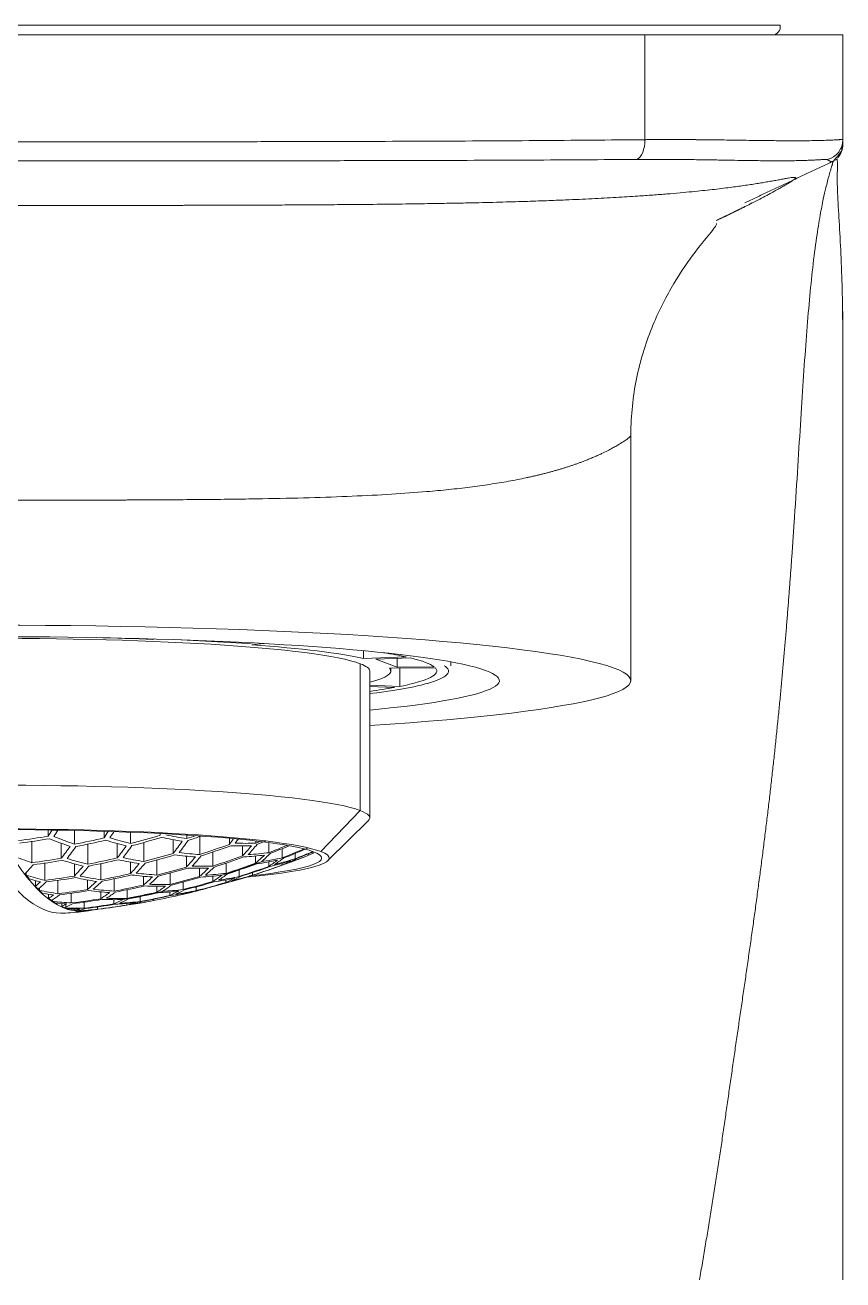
# Model space of a CAD drawing. Extents: x 841 to 1631, y 0 to 579.
# Drawn here: x 1060.72 to 1080.96, y 334.34 to 365.41 of the extents above; entities that cross this region are included whole.
import ezdxf

# ---------------------------------------------------------------- set-up
doc = ezdxf.new("R2010")
doc.units = 0
doc.header["$LTSCALE"] = 10
doc.header["$MEASUREMENT"] = 0
doc.layers.add('1', color=7, linetype='CONTINUOUS')

msp = doc.modelspace()

# ---------------------------------------------------------------- linework, layer by layer
at = {"layer": '1', "color": 7, "linetype": 'Continuous', "lineweight": 13}
for p, q in [((1040.514, 365.407), (1079.407, 365.407)), ((1076.061, 365.163), (1076.061, 362.57)), ((1069.014, 349.597), (1069.014, 345.961)), ((1068.04, 344.945), (1069.014, 345.961))]:
    msp.add_line(p, q, dxfattribs=at)
at = {"layer": '1', "color": 7, "linetype": 'Continuous', "lineweight": 18}
for p, q in [((1076.061, 365.163), (1043.859, 365.163)), ((1076.061, 365.163), (1080.96, 365.163)), ((1080.96, 365.163), (1080.96, 362.567)), ((1075.71, 355.238), (1075.71, 355.236)), ((1075.71, 349.175), (1075.71, 355.235)), ((1063.888, 350.199), (1063.888, 350.209)), ((1063.931, 350.208), (1063.888, 350.199)), ((1066.233, 350.097), (1064.585, 350.187)), ((1066.233, 350.097), (1066.233, 350.117)), ((1066.364, 350.11), (1066.233, 350.097)), ((1066.334, 350.065), (1066.632, 350.096)), ((1069.096, 349.727), (1069.096, 349.918)), ((1070.154, 349.763), (1069.096, 349.727)), ((1069.404, 349.709), (1070.264, 349.738)), ((1069.927, 349.511), (1069.404, 349.709)), ((1069.927, 349.511), (1069.927, 349.727)), ((1070.847, 349.517), (1069.927, 349.511)), ((1071.26, 349.547), (1071.26, 349.64)), ((1069.251, 345.779), (1069.251, 349.415)), ((1069.743, 349.482), (1070.876, 349.49)), ((1069.773, 349.415), (1069.773, 349.482)), ((1069.994, 349.484), (1069.994, 349.033)), ((1069.994, 349.033), (1069.251, 349.061)), ((1069.251, 349.032), (1069.866, 349.009)), ((1061.294, 345.326), (1061.294, 345.479)), ((1068.219, 344.72), (1069.215, 345.708)), ((1060.888, 344.669), (1060.888, 345.194)), ((1061.949, 345.127), (1061.949, 345.467)), ((1062.68, 345.284), (1062.68, 345.448)), ((1063.335, 345.142), (1063.335, 345.425)), ((1063.66, 344.699), (1063.66, 345.169)), ((1064.066, 345.348), (1064.066, 345.391)), ((1064.391, 344.901), (1064.391, 345.238)), ((1064.722, 345.265), (1064.722, 345.354)), ((1065.047, 344.871), (1065.047, 345.316)), ((1065.778, 345.123), (1065.778, 345.274)), ((1066.433, 345.152), (1066.433, 345.207)), ((1066.758, 344.917), (1066.758, 345.167)), ((1061.619, 344.777), (1061.619, 345.152)), ((1062.274, 344.632), (1062.274, 345.129)), ((1063.005, 344.786), (1063.005, 345.142)), ((1065.372, 344.585), (1065.372, 344.933)), ((1066.103, 344.835), (1066.103, 345.084)), ((1067.083, 344.788), (1067.083, 345.015)), ((1067.408, 344.766), (1067.408, 344.898)), ((1067.733, 344.852), (1067.733, 344.887)), ((1067.851, 344.9), (1067.851, 344.936)), ((1061.213, 344.232), (1061.213, 344.658)), ((1061.944, 344.338), (1061.944, 344.642)), ((1062.599, 344.246), (1062.599, 344.645)), ((1063.33, 344.399), (1063.33, 344.684)), ((1063.985, 344.363), (1063.985, 344.736)), ((1064.716, 344.563), (1064.716, 344.83)), ((1065.697, 344.405), (1065.697, 344.657)), ((1066.428, 344.654), (1066.428, 344.835)), ((1066.753, 344.578), (1066.753, 344.691)), ((1067.077, 344.608), (1067.077, 344.653)), ((1060.754, 344.356), (1060.754, 344.428)), ((1061.538, 343.901), (1061.538, 344.232)), ((1062.269, 344.006), (1062.269, 344.242)), ((1062.924, 343.965), (1062.924, 344.269)), ((1063.655, 344.116), (1063.655, 344.334)), ((1064.31, 344.132), (1064.31, 344.41)), ((1065.041, 344.331), (1065.041, 344.53)), ((1065.366, 344.202), (1065.366, 344.335)), ((1065.691, 344.178), (1065.691, 344.244)), ((1066.022, 344.328), (1066.022, 344.487)), ((1066.347, 344.357), (1066.347, 344.422)), ((1060.982, 344.084), (1060.982, 344.227)), ((1061.079, 343.983), (1061.079, 344.039)), ((1062.594, 343.777), (1062.594, 343.947)), ((1063.249, 343.786), (1063.249, 343.999)), ((1063.98, 343.937), (1063.98, 344.088)), ((1064.305, 343.859), (1064.305, 343.946)), ((1064.635, 344.003), (1064.635, 344.19)), ((1064.96, 343.978), (1064.96, 344.072)), ((1065.285, 344.056), (1065.285, 344.057)), ((1061.307, 343.784), (1061.307, 343.89)), ((1061.404, 343.713), (1061.404, 343.754)), ((1061.632, 343.585), (1061.632, 343.656)), ((1061.729, 343.545), (1061.729, 343.649)), ((1061.863, 343.672), (1061.863, 343.911)), ((1062.188, 343.543), (1062.188, 343.692)), ((1062.919, 343.648), (1062.919, 343.754)), ((1063.244, 343.621), (1063.244, 343.662)), ((1063.574, 343.708), (1063.574, 343.83)), ((1063.899, 343.732), (1063.899, 343.763)), ((1064.63, 343.885), (1064.63, 343.905)), ((1061.957, 343.486), (1061.957, 343.522)), ((1062.054, 343.476), (1062.054, 343.523)), ((1062.282, 343.489), (1062.282, 343.489)), ((1062.513, 343.516), (1062.513, 343.574))]:
    msp.add_line(p, q, dxfattribs=at)
for centre, radius, start, end in [((1079.211, 365.363), 0.2, 270, 12.6606), ((1080.46, 362.457), 0.5, 317.4577, 0.0003), ((1080.46, 362.457), 0.5, 298.9567, 300.2634), ((1059.96, 364.332), 20.974, 290.7518, 291.3372), ((1059.96, 364.332), 20.974, 287.2239, 287.6799), ((1059.96, 364.332), 20.974, 282.9013, 283.347), ((1059.96, 364.332), 20.974, 279.7588, 280.3229), ((1059.96, 364.826), 21.48, 274.708, 276.0801), ((1059.96, 364.332), 20.974, 276.5636, 276.9994)]:
    msp.add_arc(centre, radius, start, end, dxfattribs=at)
for centre, major_axis, ratio, start_param, end_param in [((1075.806, 362.57), (-0.005, 0.5), 0.510124, 3.345405, 4.707054), ((1080.46, 362.567), (0.5, 0), 0.999907, 4.930635, 6.283186), ((1059.96, 349.175), (15.75, 0), 0.087156, 5.343349, 10.364582), ((1059.96, 349.415), (-9.291, 0), 0.087156, 3.367648, 6.283144), ((1059.96, 349.175), (12.5, 0), 0.087156, 5.55036, 7.853982), ((1059.96, 349.415), (9.813, 0), 0.087156, 1.159026, 1.311158), ((1059.96, 349.415), (9.813, 0), 0.087156, 0.373628, 0.863881), ((1059.96, 349.415), (-10.95, 0), 0.087156, 3.515221, 3.637355), ((1059.96, 349.415), (-9.291, 0), 0.087156, 3.141552, 3.367648), ((1059.96, 349.415), (-10.95, 0), 0.087156, 3.248471, 3.486826), ((1059.96, 349.415), (9.813, 0), 0.087156, 5.955409, 6.361668), ((1059.96, 349.415), (-10.95, 0), 0.087156, 2.729823, 3.220076), ((1059.96, 349.415), (11.3, 0), 0.087156, 5.677635, 5.906967), ((1059.96, 349.415), (-10.95, 0), 0.087156, 2.583945, 2.701428), ((1059.96, 345.779), (9.291, 0), 0.087156, 0.226056, 3.229172), ((1059.96, 345.779), (9.291, 0), 0.087156, 6.195572, 6.509241), ((1059.96, 344.783), (8.1, 0), 0.087156, 0.226056, 3.367648), ((1059.96, 344.783), (8.291, 0), 0.087156, 0.226056, 3.367648), ((1059.195, 364.353), (0.56, 20.951), 0.292057, 3.581464, 3.598425), ((1058.481, 364.893), (7.055, 18.616), 0.97085, 3.621266, 3.659244), ((1058.514, 364.88), (-7.072, -18.663), 0.97085, 0.479406, 0.517289), ((1064.15, 364.672), (-1.632, 20.112), 0.678793, 2.815868, 2.853705), ((1059.339, 364.349), (-0.56, -20.956), 0.292057, 0.439781, 0.457103), ((1064.26, 364.681), (1.628, -20.068), 0.678793, 5.957008, 5.99493), ((1058.643, 364.831), (7.135, 18.828), 0.97085, 3.68303, 3.720953), ((1058.677, 364.818), (-7.15, -18.868), 0.97085, 0.54107, 0.578907), ((1060.581, 364.316), (0.56, 20.956), 0.292057, 3.581373, 3.599367), ((1064.681, 364.715), (-1.614, 19.892), 0.678793, 2.877486, 2.915369), ((1060.725, 364.312), (-0.56, -20.951), 0.292057, 0.439871, 0.456262), ((1064.791, 364.724), (1.61, -19.843), 0.678793, 6.018716, 6.056695), ((1058.806, 364.77), (7.205, 19.012), 0.97085, 3.744388, 3.782459), ((1058.839, 364.757), (-7.218, -19.048), 0.97085, 0.602361, 0.640357), ((1065.211, 364.758), (-1.594, 19.644), 0.678793, 2.939788, 2.977922), ((1065.322, 364.767), (1.589, -19.589), 0.678793, 6.081146, 6.119388), ((1062.66, 364.26), (0.555, 20.775), 0.292057, 3.520879, 3.558738), ((1062.805, 364.256), (-0.555, -20.754), 0.292057, 0.379587, 0.417488), ((1058.968, 364.708), (7.265, 19.171), 0.97085, 3.805839, 3.817531), ((1059.002, 364.695), (-7.277, -19.201), 0.97085, 0.663777, 0.681022), ((1064.047, 364.223), (0.549, 20.526), 0.292057, 3.524475, 3.542861), ((1064.191, 364.219), (-0.548, -20.494), 0.292057, 0.383351, 0.399787), ((1059.456, 364.523), (7.39, 19.5), 0.97085, 3.864203, 3.869789), ((1059.489, 364.51), (-7.395, -19.514), 0.97085, 0.722335, 0.73308), ((1061.714, 364.861), (-0.429, 21.4), 0.223282, 2.773992, 3.199636), ((1059.888, 364.334), (0.56, 20.966), 0.292057, 3.518183, 3.555663), ((1060.032, 364.33), (-0.56, -20.966), 0.292057, 0.37659, 0.414071), ((1061.274, 364.297), (0.559, 20.921), 0.292057, 3.518813, 3.556382), ((1061.418, 364.293), (-0.559, -20.911), 0.292057, 0.377367, 0.414957), ((1059.131, 364.646), (7.316, 19.305), 0.97085, 3.740827, 3.778283), ((1059.164, 364.634), (-7.325, -19.33), 0.97085, 0.598938, 0.636344), ((1064.681, 364.715), (-1.614, 19.892), 0.678793, 3.003834, 3.041416), ((1064.791, 364.724), (1.61, -19.843), 0.678793, 6.14538, 6.183055), ((1059.293, 364.585), (7.357, 19.415), 0.97085, 3.802074, 3.839976), ((1059.327, 364.572), (-7.365, -19.434), 0.97085, 0.660181, 0.69804), ((1065.211, 364.758), (-1.594, 19.644), 0.678793, 3.067327, 3.105461), ((1065.322, 364.767), (1.589, -19.589), 0.678793, 6.209047, 6.247289), ((1064.74, 364.204), (0.544, 20.362), 0.292057, 3.463059, 3.501055), ((1064.681, 364.715), (-1.614, 19.892), 0.678793, 3.12988, 3.167763), ((1059.96, 344.783), (8.291, 0), 0.087156, 5.56372, 6.509241), ((1064.884, 364.201), (-0.543, -20.324), 0.292057, 0.321901, 0.359971), ((1064.791, 364.724), (1.61, -19.843), 0.678793, 6.27174, 6.309719), ((1059.96, 344.783), (-8.1, 0), 0.087156, 2.463115, 3.367648), ((1065.433, 364.186), (0.539, 20.17), 0.292057, 3.401768, 3.439605), ((1065.577, 364.182), (-0.538, -20.127), 0.292057, 0.260543, 0.298465), ((1059.781, 364.4), (7.427, 19.599), 0.97085, 3.862358, 3.885785), ((1059.814, 364.387), (-7.429, -19.603), 0.97085, 0.720675, 0.745186), ((1060.106, 364.277), (7.429, 19.603), 0.97085, 3.862268, 3.890775), ((1060.139, 364.264), (-7.427, -19.599), 0.97085, 0.720766, 0.753057), ((1063.199, 364.595), (1.658, -20.435), 0.678793, 0.173128, 0.21156), ((1060.431, 364.154), (7.395, 19.514), 0.97085, 3.863927, 3.886938), ((1060.464, 364.141), (-7.39, -19.5), 0.97085, 0.72261, 0.744152), ((1060.756, 364.031), (7.325, 19.33), 0.97085, 3.867414, 3.873683), ((1061.227, 364.852), (-0.43, 21.436), 0.223282, 2.774474, 3.155478), ((1063.199, 364.595), (1.658, -20.435), 0.678793, 5.964611, 5.997993), ((1059.339, 364.349), (-0.56, -20.956), 0.292057, 0.318596, 0.351677), ((1058.806, 364.77), (7.205, 19.012), 0.97085, 3.619018, 3.656193), ((1058.839, 364.757), (-7.218, -19.048), 0.97085, 0.47723, 0.514335), ((1063.619, 364.629), (-1.647, 20.303), 0.678793, 2.88044, 2.917545), ((1063.73, 364.638), (1.644, -20.265), 0.678793, 6.021767, 6.058942), ((1060.581, 364.316), (0.56, 20.956), 0.292057, 3.456418, 3.49327), ((1060.725, 364.312), (-0.56, -20.951), 0.292057, 0.314882, 0.351743), ((1058.968, 364.708), (7.265, 19.171), 0.97085, 3.679967, 3.717185), ((1059.002, 364.695), (-7.277, -19.201), 0.97085, 0.538113, 0.575271), ((1064.15, 364.672), (-1.632, 20.112), 0.678793, 2.941717, 2.978962), ((1064.26, 364.681), (1.628, -20.068), 0.678793, 6.083135, 6.12046), ((1061.967, 364.278), (0.558, 20.861), 0.292057, 3.457456, 3.494486), ((1062.112, 364.275), (-0.557, -20.845), 0.292057, 0.316036, 0.353096), ((1059.456, 364.523), (7.39, 19.5), 0.97085, 3.738523, 3.775583), ((1063.354, 364.241), (0.552, 20.664), 0.292057, 3.459636, 3.497042), ((1063.498, 364.238), (-0.552, -20.638), 0.292057, 0.31834, 0.355796), ((1064.26, 364.681), (1.628, -20.068), 0.678793, 6.207975, 6.2453), ((1064.191, 364.219), (-0.548, -20.494), 0.292057, 0.257479, 0.294698), ((1059.618, 364.462), (7.413, 19.561), 0.97085, 3.799855, 3.837444), ((1059.652, 364.449), (-7.417, -19.571), 0.97085, 0.658115, 0.695684), ((1059.943, 364.339), (7.432, 19.613), 0.97085, 3.799078, 3.836558), ((1059.977, 364.326), (-7.432, -19.613), 0.97085, 0.657485, 0.694965), ((1060.268, 364.215), (7.417, 19.571), 0.97085, 3.799708, 3.837277), ((1060.302, 364.203), (-7.413, -19.561), 0.97085, 0.658262, 0.695852), ((1060.593, 364.092), (7.365, 19.434), 0.97085, 3.801773, 3.839633), ((1060.627, 364.079), (-7.357, -19.415), 0.97085, 0.660481, 0.698383), ((1064.15, 364.672), (-1.632, 20.112), 0.678793, 3.191544, 3.229382), ((1064.26, 364.681), (1.628, -20.068), 0.678793, 0.05032, 0.088242), ((1066.126, 364.167), (0.533, 19.951), 0.292057, 3.340104, 3.377987), ((1063.619, 364.629), (-1.647, 20.303), 0.678793, 3.252836, 3.290832), ((1066.27, 364.163), (-0.532, -19.901), 0.292057, 0.198778, 0.236757), ((1063.73, 364.638), (1.644, -20.265), 0.678793, 0.111677, 0.149748), ((1066.819, 364.149), (0.527, 19.702), 0.292057, 3.277551, 3.315685), ((1063.089, 364.586), (-1.661, 20.467), 0.678793, 3.314252, 3.335227), ((1066.964, 364.145), (-0.525, -19.646), 0.292057, 0.136085, 0.174327), ((1062.668, 364.552), (1.67, -20.577), 0.678793, 6.027711, 6.060545), ((1061.714, 364.367), (-0.419, 20.892), 0.223282, 2.845622, 2.860362), ((1062.558, 364.543), (-1.672, 20.604), 0.678793, 2.899051, 2.919086), ((1059.131, 364.646), (7.316, 19.305), 0.97085, 3.617415, 3.654017), ((1059.164, 364.634), (-7.325, -19.33), 0.97085, 0.475689, 0.512244), ((1063.089, 364.586), (-1.661, 20.467), 0.678793, 2.943124, 2.979719), ((1063.199, 364.595), (1.658, -20.435), 0.678793, 6.084592, 6.121245), ((1059.293, 364.585), (7.357, 19.415), 0.97085, 3.677866, 3.714602), ((1059.327, 364.572), (-7.365, -19.434), 0.97085, 0.536105, 0.572802), ((1063.619, 364.629), (-1.647, 20.303), 0.678793, 3.004214, 3.041036), ((1063.73, 364.638), (1.644, -20.265), 0.678793, 6.145772, 6.182663), ((1062.66, 364.26), (0.555, 20.775), 0.292057, 3.396803, 3.4335), ((1062.805, 364.256), (-0.555, -20.754), 0.292057, 0.255378, 0.292114), ((1059.489, 364.51), (-7.395, -19.514), 0.97085, 0.596758, 0.633788), ((1059.781, 364.4), (7.427, 19.599), 0.97085, 3.737369, 3.774231), ((1059.814, 364.387), (-7.429, -19.603), 0.97085, 0.59572, 0.632572), ((1064.15, 364.672), (-1.632, 20.112), 0.678793, 3.066288, 3.103532), ((1064.047, 364.223), (0.549, 20.526), 0.292057, 3.398811, 3.435969), ((1063.619, 364.629), (-1.647, 20.303), 0.678793, 3.127705, 3.16481), ((1063.73, 364.638), (1.644, -20.265), 0.678793, 6.269492, 6.306668), ((1060.756, 364.031), (7.325, 19.33), 0.97085, 3.740531, 3.777936), ((1064.74, 364.204), (0.544, 20.362), 0.292057, 3.337928, 3.375033), ((1063.089, 364.586), (-1.661, 20.467), 0.678793, 3.188587, 3.225745), ((1064.884, 364.201), (-0.543, -20.324), 0.292057, 0.196531, 0.233706), ((1063.199, 364.595), (1.658, -20.435), 0.678793, 0.047256, 0.084474), ((1065.433, 364.186), (0.539, 20.17), 0.292057, 3.276511, 3.313755), ((1062.558, 364.543), (-1.672, 20.604), 0.678793, 3.249413, 3.286818), ((1062.668, 364.552), (1.67, -20.577), 0.678793, 0.108116, 0.145573), ((1065.577, 364.182), (-0.538, -20.127), 0.292057, 0.135013, 0.172338), ((1066.126, 364.167), (0.533, 19.951), 0.292057, 3.214057, 3.251639), ((1059.888, 364.334), (0.56, 20.966), 0.292057, 3.411676, 3.431649), ((1061.714, 364.367), (-0.419, 20.892), 0.223282, 2.894994, 2.909607), ((1060.032, 364.33), (-0.56, -20.966), 0.292057, 0.257428, 0.290057), ((1062.138, 364.509), (1.679, -20.694), 0.678793, 6.089314, 6.121784), ((1061.714, 364.367), (-0.419, 20.892), 0.223282, 2.916056, 2.930625), ((1059.456, 364.523), (7.39, 19.5), 0.97085, 3.616378, 3.65261), ((1059.489, 364.51), (-7.395, -19.514), 0.97085, 0.474707, 0.510912), ((1061.274, 364.297), (0.559, 20.921), 0.292057, 3.395649, 3.432082), ((1062.558, 364.543), (-1.672, 20.604), 0.678793, 3.004483, 3.040767), ((1061.418, 364.293), (-0.559, -20.911), 0.292057, 0.254139, 0.29059), ((1062.668, 364.552), (1.67, -20.577), 0.678793, 6.146052, 6.182383), ((1061.967, 364.278), (0.558, 20.861), 0.292057, 3.335405, 3.37161), ((1062.112, 364.275), (-0.557, -20.845), 0.292057, 0.19389, 0.230122), ((1059.618, 364.462), (7.413, 19.561), 0.97085, 3.676626, 3.713078), ((1059.652, 364.449), (-7.417, -19.571), 0.97085, 0.534951, 0.571384), ((1059.943, 364.339), (7.432, 19.613), 0.97085, 3.676192, 3.712544), ((1059.977, 364.326), (-7.432, -19.613), 0.97085, 0.534599, 0.570951), ((1063.089, 364.586), (-1.661, 20.467), 0.678793, 3.06553, 3.102126), ((1063.199, 364.595), (1.658, -20.435), 0.678793, 6.20719, 6.243843), ((1063.354, 364.241), (0.552, 20.664), 0.292057, 3.336387, 3.372942), ((1062.558, 364.543), (-1.672, 20.604), 0.678793, 3.126164, 3.162718), ((1063.498, 364.238), (-0.552, -20.638), 0.292057, 0.194928, 0.23153), ((1062.668, 364.552), (1.67, -20.577), 0.678793, 6.26789, 6.304492), ((1064.047, 364.223), (0.549, 20.526), 0.292057, 3.275753, 3.312349), ((1062.027, 364.5), (-1.681, 20.715), 0.678793, 3.18658, 3.223277), ((1064.191, 364.219), (-0.548, -20.494), 0.292057, 0.134228, 0.170881), ((1062.138, 364.509), (1.679, -20.694), 0.678793, 0.045155, 0.081891), ((1064.74, 364.204), (0.544, 20.362), 0.292057, 3.214437, 3.251259), ((1060.106, 364.277), (7.429, 19.603), 0.97085, 3.737313, 3.774164), ((1060.139, 364.264), (-7.427, -19.599), 0.97085, 0.595777, 0.632638), ((1064.884, 364.201), (-0.543, -20.324), 0.292057, 0.07281, 0.109701), ((1061.607, 364.466), (1.686, -20.785), 0.678793, 0.111832, 0.142873), ((1060.431, 364.154), (7.395, 19.514), 0.97085, 3.738351, 3.775381), ((1060.464, 364.141), (-7.39, -19.5), 0.97085, 0.596931, 0.633991), ((1062.027, 364.5), (-1.681, 20.715), 0.678793, 2.960408, 2.980234), ((1060.581, 364.316), (0.56, 20.956), 0.292057, 3.351184, 3.370975), ((1061.714, 364.367), (-0.419, 20.892), 0.223282, 2.964919, 2.979413), ((1060.725, 364.312), (-0.56, -20.951), 0.292057, 0.197067, 0.229417), ((1061.607, 364.466), (1.686, -20.785), 0.678793, 6.149929, 6.182202), ((1061.714, 364.367), (-0.419, 20.892), 0.223282, 2.985816, 3.000289), ((1061.497, 364.457), (-1.688, 20.8), 0.678793, 3.020877, 3.040595), ((1061.274, 364.297), (0.559, 20.921), 0.292057, 3.291139, 3.310845), ((1061.418, 364.293), (-0.559, -20.911), 0.292057, 0.137058, 0.169292), ((1059.781, 364.4), (7.427, 19.599), 0.97085, 3.615858, 3.651904), ((1059.814, 364.387), (-7.429, -19.603), 0.97085, 0.474239, 0.510277), ((1060.106, 364.277), (7.429, 19.603), 0.97085, 3.615832, 3.651869), ((1060.139, 364.264), (-7.427, -19.599), 0.97085, 0.474265, 0.510311), ((1060.431, 364.154), (7.395, 19.514), 0.97085, 3.6163, 3.652504), ((1060.464, 364.141), (-7.39, -19.5), 0.97085, 0.474785, 0.511017), ((1062.027, 364.5), (-1.681, 20.715), 0.678793, 3.065015, 3.101171), ((1062.138, 364.509), (1.679, -20.694), 0.678793, 6.206651, 6.242843), ((1062.66, 364.26), (0.555, 20.775), 0.292057, 3.275239, 3.311394), ((1061.497, 364.457), (-1.688, 20.8), 0.678793, 3.125182, 3.161386), ((1062.805, 364.256), (-0.555, -20.754), 0.292057, 0.133689, 0.169881), ((1061.607, 364.466), (1.686, -20.785), 0.678793, 6.266852, 6.303084), ((1063.354, 364.241), (0.552, 20.664), 0.292057, 3.214706, 3.25099), ((1060.966, 364.414), (-1.693, 20.86), 0.678793, 3.185426, 3.202339), ((1061.077, 364.423), (1.692, -20.85), 0.678793, 0.043915, 0.080367), ((1063.498, 364.238), (-0.552, -20.638), 0.292057, 0.07309, 0.109421), ((1060.268, 364.215), (7.417, 19.571), 0.97085, 3.676544, 3.712977), ((1060.302, 364.203), (-7.413, -19.561), 0.97085, 0.535033, 0.571485), ((1060.593, 364.092), (7.365, 19.434), 0.97085, 3.677698, 3.714395), ((1061.714, 364.367), (0.419, -20.892), 0.223282, 6.17601, 6.190459), ((1061.077, 364.423), (1.692, -20.85), 0.678793, 6.21002, 6.242254), ((1061.714, 364.367), (0.419, -20.892), 0.223282, 6.196846, 6.211295), ((1060.966, 364.414), (-1.693, 20.86), 0.678793, 3.080915, 3.100622), ((1061.967, 364.278), (0.558, 20.861), 0.292057, 3.2311, 3.250819), ((1061.714, 364.367), (-0.419, 20.892), 0.223282, 3.103831, 3.118304), ((1062.112, 364.275), (-0.557, -20.845), 0.292057, 0.076967, 0.10924), ((1060.546, 364.38), (1.695, -20.89), 0.678793, 6.270029, 6.302379), ((1061.714, 364.367), (-0.419, 20.892), 0.223282, 3.124707, 3.139201), ((1060.435, 364.371), (-1.695, 20.895), 0.678793, 3.140961, 3.160751), ((1062.66, 364.26), (0.555, 20.775), 0.292057, 3.170631, 3.190457)]:
    msp.add_ellipse(centre, major_axis=major_axis, ratio=ratio, start_param=start_param, end_param=end_param, dxfattribs=at)
at = {"layer": '1', "color": 7, "linetype": 'Continuous', "lineweight": 13}
for start_param, end_param in [(0.650993, 0.701543), (0.528285, 0.577313)]:
    msp.add_ellipse((1059.96, 364.332), major_axis=(-7.433, -19.613), ratio=0.97085, start_param=start_param, end_param=end_param, dxfattribs=at)
at = {"layer": '1', "color": 7, "linetype": 'Continuous', "lineweight": 18}
for points, degree in [([(1059.96, 362.514), (1060.475, 362.514), (1061.503, 362.515), (1063.043, 362.516), (1064.575, 362.518), (1066.095, 362.52), (1067.598, 362.523), (1069.083, 362.527), (1070.545, 362.532), (1071.978, 362.539), (1073.379, 362.547), (1074.743, 362.558), (1075.627, 362.566), (1076.061, 362.57)], 3), ([(1080.723, 362.032), (1080.923, 362.283)], 1), ([(1059.96, 362.044), (1060.469, 362.044), (1061.488, 362.044), (1063.011, 362.045), (1064.527, 362.046), (1066.03, 362.047), (1067.517, 362.049), (1068.984, 362.051), (1070.428, 362.054), (1071.843, 362.059), (1073.224, 362.064), (1074.568, 362.072), (1075.436, 362.078), (1075.863, 362.081)], 3), ([(1075.863, 362.081), (1076.044, 362.082), (1076.394, 362.083), (1076.889, 362.081), (1077.342, 362.075), (1077.75, 362.069), (1078.116, 362.062), (1078.442, 362.057), (1078.732, 362.052), (1078.992, 362.049), (1079.228, 362.047), (1079.441, 362.047), (1079.634, 362.048), (1079.809, 362.051), (1079.966, 362.055), (1080.107, 362.059), (1080.232, 362.065), (1080.34, 362.071), (1080.431, 362.076), (1080.502, 362.081), (1080.55, 362.082), (1080.566, 362.081), (1080.568, 362.079)], 3), ([(1078.534, 361.007), (1080.819, 362.085)], 1), ([(1070.467, 349.053), (1070.542, 349.071), (1070.612, 349.089), (1070.676, 349.108)], 3), ([(1080.957, 334.339), (1080.958, 334.931)], 1)]:
    msp.add_open_spline(points, degree=degree, dxfattribs=at)
at = {"layer": '1', "color": 7, "linetype": 'Continuous', "lineweight": 13}
for points, knots in [([(1076.061, 362.57), (1076.075, 362.57), (1076.104, 362.571), (1076.146, 362.571), (1076.188, 362.571), (1076.231, 362.572), (1076.274, 362.572), (1076.318, 362.572), (1076.361, 362.572), (1076.405, 362.573), (1076.449, 362.573), (1076.494, 362.573), (1076.539, 362.573), (1076.584, 362.573), (1076.629, 362.573), (1076.674, 362.573), (1076.72, 362.573), (1076.766, 362.573), (1076.812, 362.573), (1076.859, 362.573), (1076.905, 362.573), (1076.952, 362.573), (1076.999, 362.573), (1077.046, 362.572), (1077.093, 362.572), (1077.141, 362.572), (1077.189, 362.572), (1077.237, 362.571), (1077.285, 362.571), (1077.333, 362.57), (1077.425, 362.57), (1077.583, 362.568), (1077.821, 362.565), (1078.114, 362.561), (1078.415, 362.557), (1078.697, 362.553), (1078.94, 362.55), (1079.159, 362.547), (1079.355, 362.545), (1079.529, 362.544), (1079.684, 362.543), (1079.852, 362.543), (1080.04, 362.544), (1080.252, 362.547), (1080.46, 362.552), (1080.611, 362.558), (1080.71, 362.562), (1080.768, 362.565), (1080.812, 362.567), (1080.845, 362.569), (1080.869, 362.57), (1080.887, 362.571), (1080.901, 362.571), (1080.913, 362.572), (1080.924, 362.572), (1080.933, 362.572), (1080.941, 362.572), (1080.947, 362.571), (1080.952, 362.571), (1080.956, 362.57), (1080.958, 362.569), (1080.96, 362.568), (1080.96, 362.568), (1080.96, 362.567)], [0, 0, 0, 0, 0.004713, 0.009474, 0.014284, 0.019142, 0.024048, 0.029003, 0.034006, 0.039058, 0.044158, 0.049306, 0.054503, 0.059748, 0.065042, 0.070384, 0.075774, 0.081213, 0.086701, 0.092237, 0.097821, 0.103454, 0.109135, 0.114864, 0.120642, 0.126468, 0.132343, 0.138267, 0.144238, 0.150258, 0.156327, 0.179133, 0.210288, 0.249791, 0.297643, 0.337713, 0.375729, 0.411689, 0.445596, 0.477448, 0.507246, 0.534989, 0.579343, 0.630672, 0.688975, 0.754253, 0.784131, 0.810757, 0.834131, 0.854252, 0.871121, 0.883203, 0.895041, 0.906635, 0.917985, 0.929091, 0.939952, 0.95057, 0.960944, 0.971074, 0.98096, 0.990602, 1, 1, 1, 1]), ([(1080.702, 362.02), (1080.703, 362.02), (1080.703, 362.02), (1080.704, 362.02), (1080.705, 362.02), (1080.706, 362.02), (1080.707, 362.019), (1080.707, 362.018), (1080.708, 362.017), (1080.708, 362.016), (1080.708, 362.014), (1080.709, 362.012), (1080.709, 362.009), (1080.709, 362.007), (1080.708, 362.004), (1080.708, 362), (1080.708, 361.997), (1080.707, 361.993), (1080.706, 361.989), (1080.705, 361.984), (1080.704, 361.977), (1080.7, 361.963), (1080.695, 361.944), (1080.685, 361.913), (1080.674, 361.876), (1080.652, 361.804), (1080.611, 361.665), (1080.548, 361.426), (1080.472, 361.09), (1080.394, 360.693), (1080.305, 360.138), (1080.215, 359.44), (1080.132, 358.623), (1080.058, 357.734), (1079.988, 356.749), (1079.919, 355.67), (1079.846, 354.501), (1079.789, 353.608), (1079.752, 353.064), (1079.741, 352.9), (1079.73, 352.734), (1079.719, 352.567), (1079.707, 352.399), (1079.695, 352.23), (1079.683, 352.059), (1079.67, 351.888), (1079.657, 351.715), (1079.644, 351.541), (1079.631, 351.366), (1079.618, 351.19), (1079.604, 351.013), (1079.59, 350.834), (1079.575, 350.655), (1079.561, 350.475), (1079.546, 350.294), (1079.53, 350.112), (1079.514, 349.928), (1079.498, 349.744), (1079.482, 349.559), (1079.465, 349.373), (1079.448, 349.187), (1079.431, 348.999), (1079.413, 348.811), (1079.395, 348.621), (1079.376, 348.431), (1079.357, 348.24), (1079.338, 348.049), (1079.318, 347.856), (1079.298, 347.663), (1079.278, 347.47), (1079.257, 347.275), (1079.235, 347.08), (1079.214, 346.885), (1079.191, 346.688), (1079.169, 346.492), (1079.146, 346.294), (1079.123, 346.096), (1079.099, 345.898), (1079.075, 345.699), (1079.051, 345.499), (1079.026, 345.299), (1079.001, 345.099), (1078.975, 344.898), (1078.949, 344.696), (1078.923, 344.495), (1078.896, 344.292), (1078.869, 344.09), (1078.842, 343.887), (1078.815, 343.684), (1078.787, 343.48), (1078.758, 343.276), (1078.73, 343.072), (1078.701, 342.868), (1078.672, 342.663), (1078.643, 342.458), (1078.614, 342.252), (1078.584, 342.047), (1078.555, 341.841), (1078.525, 341.635), (1078.495, 341.429), (1078.464, 341.223), (1078.434, 341.016), (1078.404, 340.809), (1078.374, 340.602), (1078.343, 340.395), (1078.313, 340.188), (1078.283, 339.981), (1078.253, 339.774), (1078.224, 339.566), (1078.194, 339.358), (1078.164, 339.151), (1078.134, 338.943), (1078.105, 338.735), (1078.075, 338.526), (1078.045, 338.318), (1078.015, 338.11), (1077.984, 337.901), (1077.954, 337.693), (1077.922, 337.484), (1077.891, 337.275), (1077.859, 337.066), (1077.826, 336.856), (1077.793, 336.647), (1077.76, 336.438), (1077.727, 336.228), (1077.693, 336.019), (1077.659, 335.809), (1077.624, 335.599), (1077.59, 335.389), (1077.554, 335.179), (1077.519, 334.969), (1077.484, 334.759), (1077.448, 334.549), (1077.424, 334.409), (1077.412, 334.339)], [0, 0, 0, 0, 0.002391, 0.004781, 0.007169, 0.009556, 0.011942, 0.014327, 0.01671, 0.019091, 0.021471, 0.02385, 0.026228, 0.028603, 0.030978, 0.03335, 0.035721, 0.038091, 0.040459, 0.041813, 0.04538, 0.050273, 0.059986, 0.065802, 0.079162, 0.088107, 0.113139, 0.154031, 0.182243, 0.216231, 0.255796, 0.300699, 0.34121, 0.381171, 0.420601, 0.459533, 0.498015, 0.536116, 0.54088, 0.545639, 0.550394, 0.555145, 0.559893, 0.564636, 0.569376, 0.574113, 0.578847, 0.583579, 0.588307, 0.593034, 0.597759, 0.602481, 0.607203, 0.611922, 0.616641, 0.62136, 0.626077, 0.630795, 0.635513, 0.64023, 0.644949, 0.649668, 0.654388, 0.65911, 0.663833, 0.668558, 0.673285, 0.678015, 0.682747, 0.687482, 0.692219, 0.696961, 0.701705, 0.706453, 0.711206, 0.715962, 0.720722, 0.725487, 0.730256, 0.73503, 0.739809, 0.744593, 0.749382, 0.754176, 0.758975, 0.763779, 0.768589, 0.773404, 0.778225, 0.783051, 0.787883, 0.79272, 0.797562, 0.802409, 0.807262, 0.81212, 0.816983, 0.82185, 0.826723, 0.8316, 0.836482, 0.841368, 0.846257, 0.851151, 0.856048, 0.860948, 0.865851, 0.870756, 0.875665, 0.880576, 0.885491, 0.890409, 0.895331, 0.900257, 0.905188, 0.910124, 0.915065, 0.920013, 0.924966, 0.929927, 0.934895, 0.939869, 0.94485, 0.949836, 0.954829, 0.959827, 0.964831, 0.96984, 0.974854, 0.979874, 0.984898, 0.989927, 0.994961, 1, 1, 1, 1]), ([(1080.568, 362.079), (1080.57, 362.078), (1080.574, 362.075), (1080.579, 362.072), (1080.584, 362.069), (1080.589, 362.066), (1080.594, 362.063), (1080.599, 362.06), (1080.603, 362.058), (1080.608, 362.055), (1080.612, 362.053), (1080.617, 362.05), (1080.621, 362.048), (1080.625, 362.046), (1080.629, 362.044), (1080.633, 362.043), (1080.637, 362.041), (1080.641, 362.039), (1080.644, 362.038), (1080.648, 362.036), (1080.651, 362.035), (1080.654, 362.034), (1080.657, 362.033), (1080.66, 362.032), (1080.663, 362.031), (1080.666, 362.03), (1080.669, 362.029), (1080.671, 362.028), (1080.674, 362.027), (1080.676, 362.026), (1080.678, 362.026), (1080.68, 362.025), (1080.684, 362.024), (1080.689, 362.023), (1080.694, 362.021), (1080.697, 362.02), (1080.7, 362.02), (1080.701, 362.02), (1080.701, 362.02)], [0, 0, 0, 0, 0.018245, 0.036621, 0.055127, 0.073763, 0.09253, 0.111427, 0.130454, 0.149612, 0.168901, 0.18832, 0.207869, 0.227549, 0.247359, 0.2673, 0.287371, 0.307573, 0.327905, 0.348367, 0.36896, 0.389683, 0.410537, 0.431522, 0.452636, 0.473882, 0.495258, 0.516764, 0.538401, 0.560168, 0.582066, 0.604094, 0.626253, 0.704192, 0.785057, 0.868848, 0.955564, 1, 1, 1, 1]), ([(1078.589, 360.939), (1078.646, 360.968), (1078.772, 361.032), (1078.95, 361.124), (1079.12, 361.214), (1079.264, 361.292), (1079.385, 361.359), (1079.487, 361.417), (1079.573, 361.467), (1079.649, 361.513), (1079.711, 361.553), (1079.758, 361.586), (1079.788, 361.613), (1079.795, 361.632), (1079.772, 361.638), (1079.732, 361.637), (1079.682, 361.631), (1079.621, 361.621), (1079.551, 361.609), (1079.487, 361.597), (1079.423, 361.585), (1079.365, 361.575), (1079.303, 361.564), (1079.24, 361.552), (1079.174, 361.541), (1079.107, 361.529), (1079.038, 361.517), (1078.969, 361.505), (1078.898, 361.494), (1078.803, 361.478), (1078.677, 361.459), (1078.515, 361.435), (1078.346, 361.411), (1078.094, 361.378), (1077.737, 361.334), (1077.313, 361.29), (1076.931, 361.254), (1076.606, 361.226), (1076.257, 361.199), (1075.842, 361.17), (1075.345, 361.139), (1074.751, 361.107), (1074.172, 361.08), (1073.612, 361.059), (1073.07, 361.04), (1072.455, 361.022), (1071.872, 361.008), (1071.325, 360.997), (1070.81, 360.988), (1070.206, 360.979), (1069.509, 360.97), (1068.818, 360.964), (1068.175, 360.959), (1067.622, 360.955), (1067.094, 360.953), (1066.59, 360.95), (1066.114, 360.949), (1065.664, 360.947), (1065.243, 360.946), (1064.925, 360.945), (1064.699, 360.945), (1064.557, 360.944), (1064.415, 360.944), (1064.273, 360.944), (1064.131, 360.943), (1063.99, 360.943), (1063.848, 360.943), (1063.706, 360.943), (1063.565, 360.942), (1063.424, 360.942), (1063.283, 360.942), (1063.142, 360.942), (1063.001, 360.942), (1062.861, 360.941), (1062.72, 360.941), (1062.58, 360.941), (1062.44, 360.941), (1062.3, 360.941), (1062.16, 360.941), (1062.021, 360.94), (1061.882, 360.94), (1061.743, 360.94), (1061.604, 360.94), (1061.466, 360.94), (1061.327, 360.94), (1061.189, 360.94), (1061.052, 360.94), (1060.914, 360.939), (1060.777, 360.939), (1060.64, 360.939), (1060.504, 360.939), (1060.367, 360.939), (1060.231, 360.939), (1060.096, 360.939), (1060.005, 360.939), (1059.96, 360.939)], [0, 0, 0, 0, 0.015226, 0.034956, 0.054303, 0.073253, 0.090363, 0.107399, 0.124354, 0.141218, 0.160297, 0.179591, 0.199086, 0.223569, 0.249279, 0.264149, 0.280333, 0.297808, 0.308957, 0.322213, 0.330312, 0.338388, 0.346439, 0.354032, 0.361355, 0.36841, 0.3752, 0.381727, 0.387993, 0.393999, 0.406258, 0.418151, 0.429685, 0.440866, 0.466284, 0.491215, 0.505363, 0.519755, 0.534398, 0.549296, 0.569647, 0.591093, 0.613646, 0.629272, 0.646687, 0.6659, 0.686919, 0.699648, 0.714659, 0.731963, 0.751569, 0.773491, 0.789127, 0.803982, 0.818051, 0.831331, 0.843819, 0.855513, 0.866411, 0.876511, 0.880164, 0.88381, 0.887448, 0.89108, 0.894704, 0.898321, 0.901931, 0.905534, 0.90913, 0.912719, 0.916301, 0.919875, 0.923443, 0.927003, 0.930555, 0.934101, 0.937638, 0.941169, 0.944692, 0.948207, 0.951715, 0.955215, 0.958707, 0.962191, 0.965668, 0.969137, 0.972598, 0.976052, 0.979497, 0.982934, 0.986364, 0.989785, 0.993198, 0.996603, 1, 1, 1, 1]), ([(1075.71, 355.236), (1075.708, 355.233), (1075.7, 355.221), (1075.665, 355.189), (1075.598, 355.138), (1075.495, 355.07), (1075.376, 354.999), (1075.253, 354.93), (1075.134, 354.868), (1075.014, 354.809), (1074.903, 354.758), (1074.812, 354.718), (1074.716, 354.677), (1074.615, 354.637), (1074.521, 354.6), (1074.435, 354.567), (1074.359, 354.54), (1074.282, 354.513), (1074.204, 354.487), (1074.124, 354.461), (1074.044, 354.436), (1073.963, 354.411), (1073.881, 354.387), (1073.798, 354.364), (1073.715, 354.341), (1073.631, 354.318), (1073.547, 354.297), (1073.462, 354.276), (1073.376, 354.255), (1073.291, 354.235), (1073.205, 354.216), (1073.009, 354.174), (1072.69, 354.111), (1072.226, 354.035), (1071.734, 353.966), (1071.215, 353.907), (1070.575, 353.846), (1069.786, 353.79), (1068.816, 353.74), (1067.752, 353.703), (1066.772, 353.682), (1065.911, 353.669), (1065.191, 353.661), (1064.437, 353.655), (1063.881, 353.652), (1063.54, 353.65), (1063.424, 353.65), (1063.309, 353.649), (1063.192, 353.649), (1063.076, 353.648), (1062.959, 353.648), (1062.842, 353.647), (1062.725, 353.647), (1062.607, 353.647), (1062.489, 353.646), (1062.371, 353.646), (1062.253, 353.646), (1062.134, 353.645), (1062.015, 353.645), (1061.896, 353.645), (1061.776, 353.644), (1061.656, 353.644), (1061.537, 353.644), (1061.416, 353.644), (1061.296, 353.644), (1061.175, 353.643), (1061.055, 353.643), (1060.934, 353.643), (1060.813, 353.643), (1060.691, 353.643), (1060.57, 353.643), (1060.448, 353.643), (1060.326, 353.643), (1060.204, 353.643), (1060.082, 353.643), (1060.001, 353.643), (1059.96, 353.643)], [0, 0, 0, 0, 0.019936, 0.045667, 0.0731, 0.102247, 0.133117, 0.150341, 0.169618, 0.190948, 0.202558, 0.214169, 0.225782, 0.237397, 0.249014, 0.256924, 0.264745, 0.272474, 0.280112, 0.28766, 0.295117, 0.302484, 0.309759, 0.316944, 0.324039, 0.331043, 0.337957, 0.34478, 0.351512, 0.358154, 0.364706, 0.371168, 0.402306, 0.433358, 0.464331, 0.495229, 0.526059, 0.572788, 0.621406, 0.671928, 0.724367, 0.754421, 0.785383, 0.817255, 0.850037, 0.854798, 0.859564, 0.864336, 0.869112, 0.873893, 0.87868, 0.883472, 0.888268, 0.89307, 0.897877, 0.902689, 0.907506, 0.912328, 0.917155, 0.921987, 0.926825, 0.931667, 0.936515, 0.941367, 0.946225, 0.951088, 0.955956, 0.960829, 0.965708, 0.970591, 0.97548, 0.980374, 0.985272, 0.990177, 0.995086, 1, 1, 1, 1])]:
    msp.add_open_spline(points, degree=3, knots=knots, dxfattribs=at)
at = {"layer": '1', "color": 7, "linetype": 'Continuous', "lineweight": 18}
for points, degree, knots in [([(1080.96, 362.567), (1080.96, 362.542), (1080.96, 362.507), (1080.96, 362.479), (1080.96, 362.465), (1080.96, 362.459), (1080.96, 362.457), (1080.96, 362.457)], 3, [0, 0, 0, 0, 0.215036, 0.430071, 0.645107, 0.860142, 1, 1, 1, 1]), ([(1080.933, 362.294), (1080.933, 362.295), (1080.933, 362.299), (1080.933, 362.306), (1080.933, 362.313), (1080.933, 362.322), (1080.933, 362.331), (1080.933, 362.346), (1080.933, 362.369), (1080.933, 362.392), (1080.933, 362.406)], 3, [0, 0, 0, 0, 0.165183, 0.303579, 0.415187, 0.500008, 0.584831, 0.696438, 0.834828, 1, 1, 1, 1]), ([(1080.954, 358.115), (1080.954, 358.17), (1080.951, 358.585), (1080.933, 359.248), (1080.895, 360.114), (1080.847, 360.88), (1080.811, 361.536), (1080.831, 361.98), (1080.821, 362.088), (1080.815, 362.099)], 3, [0, 0, 0, 0, 0.018253, 0.139869, 0.281137, 0.44212, 0.623664, 0.827033, 1, 1, 1, 1]), ([(1077.823, 360.567), (1077.824, 360.568), (1077.834, 360.573), (1077.852, 360.581), (1077.877, 360.593), (1077.901, 360.604), (1077.926, 360.616), (1077.95, 360.627), (1077.974, 360.639), (1077.998, 360.65), (1078.021, 360.661), (1078.044, 360.672), (1078.067, 360.683), (1078.09, 360.694), (1078.113, 360.705), (1078.135, 360.715), (1078.157, 360.726), (1078.179, 360.737), (1078.2, 360.747), (1078.222, 360.757), (1078.243, 360.768), (1078.264, 360.778), (1078.284, 360.788), (1078.305, 360.798), (1078.325, 360.808), (1078.345, 360.818), (1078.365, 360.828), (1078.385, 360.837), (1078.404, 360.847), (1078.423, 360.856), (1078.442, 360.866), (1078.461, 360.875), (1078.48, 360.884), (1078.498, 360.894), (1078.516, 360.903), (1078.547, 360.918), (1078.571, 360.93), (1078.589, 360.939)], 3, [0, 0, 0, 0, 0.00487, 0.033984, 0.06301, 0.091948, 0.120797, 0.149556, 0.178227, 0.206809, 0.235301, 0.263704, 0.292018, 0.320241, 0.348375, 0.376419, 0.404373, 0.432237, 0.460011, 0.487695, 0.515288, 0.54279, 0.570202, 0.597522, 0.624751, 0.651889, 0.678935, 0.705889, 0.732752, 0.759522, 0.7862, 0.812786, 0.839279, 0.865679, 0.891987, 0.918202, 1, 1, 1, 1]), ([(1075.71, 355.182), (1075.713, 355.664), (1075.793, 356.582), (1076.179, 357.874), (1076.718, 358.958), (1077.282, 359.777), (1077.718, 360.3), (1077.839, 360.46), (1077.832, 360.492), (1077.829, 360.495)], 3, [0, 0, 0, 0, 0.147335, 0.294984, 0.444996, 0.602382, 0.773872, 0.9656, 1, 1, 1, 1]), ([(1080.96, 358.318), (1080.96, 357.163), (1080.96, 355.682), (1080.96, 353.885), (1080.96, 351.65), (1080.96, 349.525), (1080.96, 347.062), (1080.96, 345.789), (1080.96, 344.437), (1080.96, 342.936), (1080.96, 341.382), (1080.96, 340.563), (1080.96, 339.704), (1080.96, 338.919), (1080.96, 338.016), (1080.96, 337.129), (1080.96, 336.272), (1080.96, 335.619), (1080.96, 334.939)], 2, [0, 0, 0, 0.168472, 0.168472, 0.380387, 0.380387, 0.592302, 0.592302, 0.69826, 0.69826, 0.804217, 0.804217, 0.857196, 0.857196, 0.910175, 0.910175, 0.963153, 0.963153, 1, 1, 1]), ([(1070.678, 349.108), (1070.715, 349.118), (1070.75, 349.129), (1070.817, 349.15), (1070.848, 349.161), (1070.907, 349.183), (1070.935, 349.194), (1070.986, 349.215), (1071.033, 349.237), (1071.073, 349.259), (1071.108, 349.281), (1071.123, 349.292), (1071.15, 349.314), (1071.161, 349.325), (1071.18, 349.348), (1071.187, 349.359), (1071.202, 349.392), (1071.204, 349.414), (1071.194, 349.448), (1071.188, 349.459), (1071.173, 349.481), (1071.163, 349.492), (1071.136, 349.517), (1071.118, 349.531), (1071.096, 349.545)], 3, [0, 0, 0, 0, 0.07544, 0.07544, 0.150881, 0.150881, 0.226321, 0.226321, 0.301761, 0.377202, 0.377202, 0.452642, 0.452642, 0.528083, 0.528083, 0.603523, 0.603523, 0.754404, 0.754404, 0.829844, 0.829844, 0.905284, 0.905284, 1, 1, 1, 1])]:
    msp.add_open_spline(points, degree=degree, knots=knots, dxfattribs=at)

doc.saveas('drawing.dxf')
